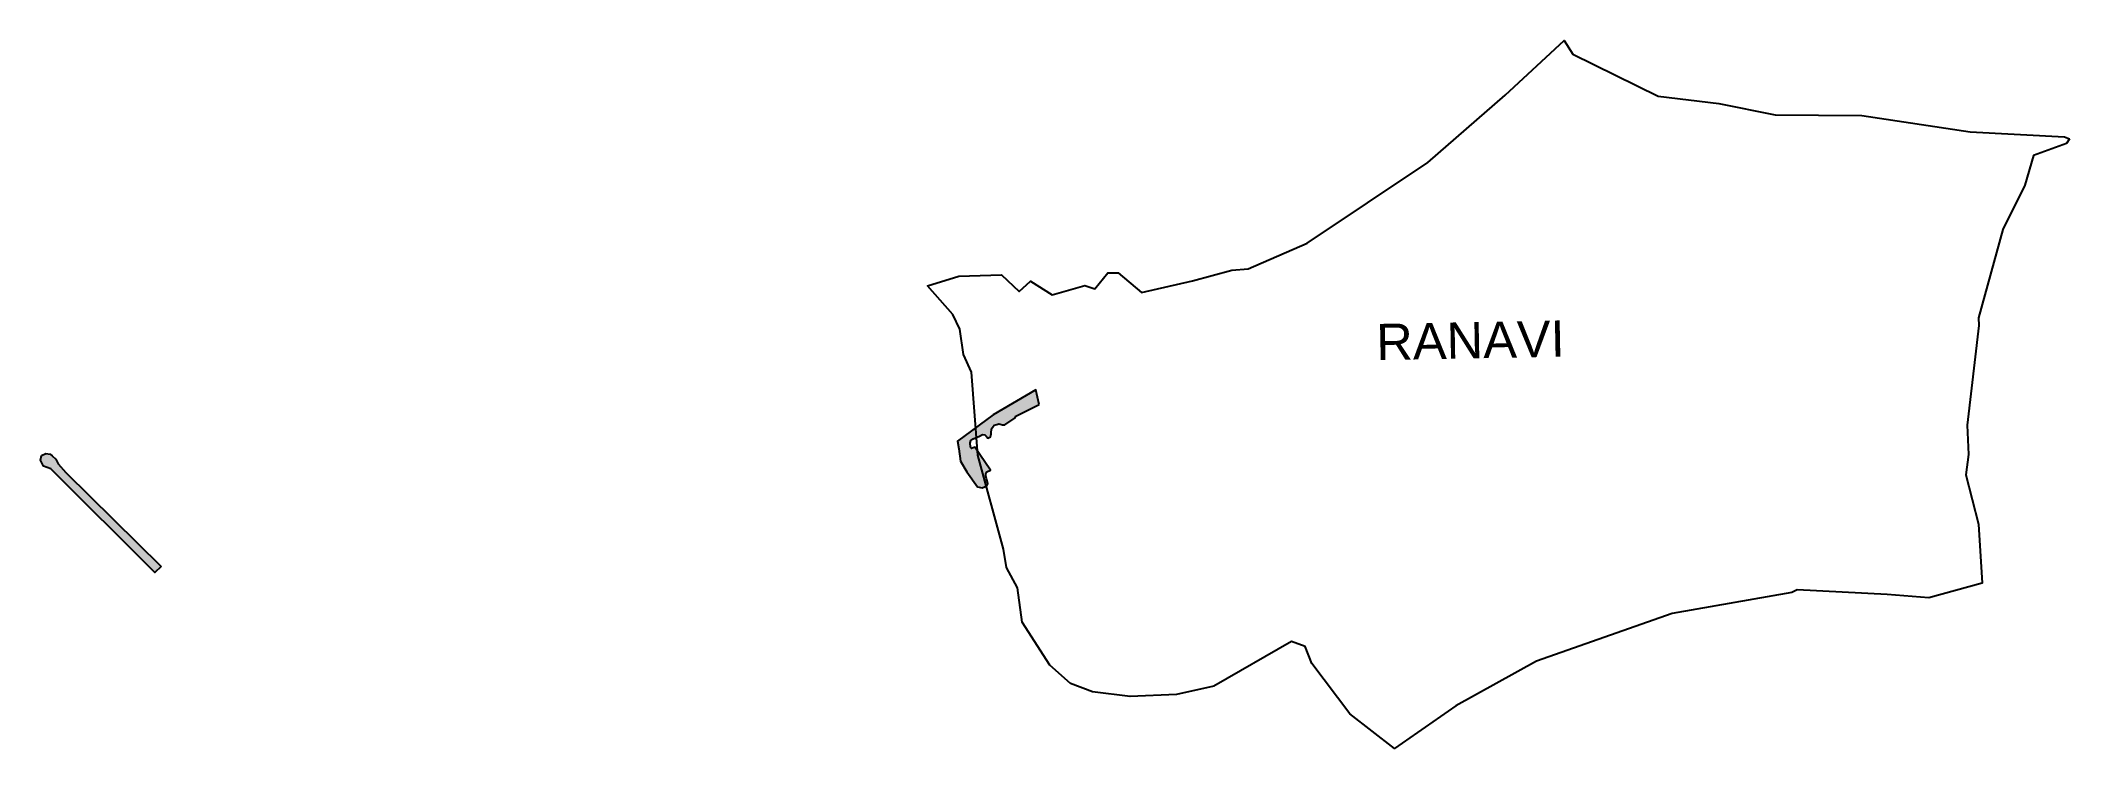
# Model space of a CAD drawing. Header units: metres. Extents: x 301006 to 307095, y 1938661 to 1940784.
import ezdxf

# ---------------------------------------------------------------- set-up
doc = ezdxf.new("R2010")
doc.units = ezdxf.units.M
doc.header["$MEASUREMENT"] = 0
for name, color, linetype in [('BREAKWATER', 6, 'Continuous'), ('village', 3, 'Continuous'), ('VILLAGE NAME', 250, 'Continuous')]:
    doc.layers.add(name, color=color, linetype=linetype)
doc.styles.get("Standard").update_dxf_attribs({"font": 'arial.ttf'})

msp = doc.modelspace()

# ---------------------------------------------------------------- hatches: boundary and pattern name
at = {"layer": 'BREAKWATER'}
h = msp.add_hatch(dxfattribs=at)
h.set_pattern_fill('ESCHER', color=256, scale=2)
h.paths.add_polyline_path([(304002.5, 1939692.7), (303993.1, 1939735.9), (303864.9, 1939661.6), (303757.9, 1939582.3), (303761.3, 1939559.7), (303767, 1939522), (303785.7, 1939490.5), (303817.9, 1939445), (303831.2, 1939442.2), (303845.9, 1939448.2), (303848.9, 1939454.2), (303846.6, 1939462.8), (303844.8, 1939469.5), (303842.6, 1939477.9), (303842.4, 1939484.6), (303845.8, 1939490.1), (303856.1, 1939495), (303809.7, 1939564.1), (303799.9, 1939560.6), (303796.9, 1939564.5), (303795.5, 1939577.7), (303797.2, 1939584.3), (303804.7, 1939588.9), (303823.6, 1939597.6), (303832.9, 1939601.8), (303839.2, 1939601.6), (303843.3, 1939597), (303848.4, 1939591.5), (303852.3, 1939592.9), (303856.1, 1939595), (303857.7, 1939598.8), (303858.1, 1939604.1), (303858.3, 1939606.5), (303859.2, 1939619.1), (303864.2, 1939625.9), (303867.4, 1939630.3), (303871.7, 1939631.5), (303876, 1939632.7), (303881.3, 1939634.2), (303885.9, 1939633), (303892.6, 1939631.3), (303899.3, 1939631.5), (303930.9, 1939652), (303932.4, 1939657.4), (303989.1, 1939685.6)])
h = msp.add_hatch(dxfattribs=at)
h.set_pattern_fill('ESCHER', color=256, scale=2)
h.paths.add_polyline_path([(301081.4, 1939487.8), (301058.9, 1939514.2), (301051.7, 1939528.2), (301040.6, 1939538.2), (301034.9, 1939543.3), (301021.1, 1939545.7), (301008.2, 1939539.4), (301005.8, 1939525), (301014.2, 1939507.6), (301036.9, 1939499.2), (301349.1, 1939188), (301367.5, 1939206.4)])

# ---------------------------------------------------------------- linework, layer by layer
at = {"layer": 'BREAKWATER', "flags": 128}
for points in [[(304002.5, 1939692.7), (303993.1, 1939735.9), (303864.9, 1939661.6), (303757.9, 1939582.3), (303761.3, 1939559.7), (303767, 1939522), (303785.7, 1939490.5), (303817.9, 1939445), (303831.2, 1939442.2), (303845.9, 1939448.2), (303848.9, 1939454.2), (303846.6, 1939462.8), (303844.8, 1939469.5), (303842.6, 1939477.9), (303842.4, 1939484.6), (303845.8, 1939490.1), (303856.1, 1939495), (303809.7, 1939564.1), (303799.9, 1939560.6), (303796.9, 1939564.5), (303795.5, 1939577.7), (303797.2, 1939584.3), (303804.7, 1939588.9), (303823.6, 1939597.6), (303832.9, 1939601.8), (303839.2, 1939601.6), (303843.3, 1939597), (303848.4, 1939591.5), (303852.3, 1939592.9), (303856.1, 1939595), (303857.7, 1939598.8), (303858.1, 1939604.1), (303858.3, 1939606.5), (303859.2, 1939619.1), (303864.2, 1939625.9), (303867.4, 1939630.3), (303871.7, 1939631.5), (303876, 1939632.7), (303881.3, 1939634.2), (303885.9, 1939633), (303892.6, 1939631.3), (303899.3, 1939631.5), (303930.9, 1939652), (303932.4, 1939657.4), (303989.1, 1939685.6)], [(301367.5, 1939206.4), (301349.1, 1939188), (301036.9, 1939499.2), (301014.2, 1939507.6), (301005.8, 1939525), (301008.2, 1939539.4), (301021.1, 1939545.7), (301034.9, 1939543.3), (301040.6, 1939538.2), (301051.7, 1939528.2), (301058.9, 1939514.2), (301081.4, 1939487.8)]]:
    msp.add_lwpolyline(points, close=True, dxfattribs=at)
at = {"layer": 'village', "color": 3, "true_color": 0x00ff00}
msp.add_polyline3d([(307094.6, 1940489.4, 0), (307085.9, 1940475.3, 0), (306986.6, 1940438.8, 0), (306960.6, 1940350.3, 0), (306894.3, 1940217.5, 0), (306822.1, 1939952.6, 0), (306822.7, 1939928.9, 0), (306788.1, 1939630.3, 0), (306791.3, 1939542.6, 0), (306783.6, 1939481.1, 0), (306821.8, 1939333.2, 0), (306833, 1939155.9, 0), (306673.1, 1939112.5, 0), (306547.6, 1939122.2, 0), (306277.9, 1939136.2, 0), (306261.2, 1939128, 0), (305902.7, 1939065.8, 0), (305495.2, 1938922, 0), (305252.9, 1938788.5, 0), (305069.4, 1938660.8, 0), (304935.3, 1938764.5, 0), (304820.8, 1938915.9, 0), (304801.3, 1938965.9, 0), (304759.6, 1938981.3, 0), (304527.2, 1938847.8, 0), (304414.8, 1938822.1, 0), (304275.6, 1938816, 0), (304162.7, 1938830.3, 0), (304096.2, 1938855.9, 0), (304034.5, 1938910.7, 0), (303951.7, 1939039.8, 0), (303937.7, 1939142.7, 0), (303904.3, 1939203.5, 0), (303895.2, 1939258.8, 0), (303818.2, 1939539.9, 0), (303799.7, 1939789.5, 0), (303775.8, 1939842.5, 0), (303764.5, 1939917.7, 0), (303743.8, 1939962.3, 0), (303668, 1940048.5, 0), (303761.9, 1940076.9, 0), (303889.4, 1940081.1, 0), (303942.5, 1940031.1, 0), (303976.2, 1940062.4, 0), (304041.3, 1940021, 0), (304139.7, 1940048.8, 0), (304170.2, 1940038.9, 0), (304208.6, 1940087.4, 0), (304239.5, 1940087.3, 0), (304310.2, 1940028, 0), (304463.3, 1940063.1, 0), (304580.6, 1940095.5, 0), (304629.5, 1940098.7, 0), (304806.7, 1940176.5, 0), (305169.3, 1940418, 0), (305401.6, 1940619.6, 0), (305578.7, 1940783.6, 0), (305604.2, 1940742.8, 0), (305860.2, 1940616.5, 0), (306042.2, 1940594.7, 0), (306211.7, 1940560.5, 0), (306471.5, 1940558.6, 0), (306797.1, 1940509.6, 0), (307079.3, 1940495.5, 0)], close=True, dxfattribs=at)

# ---------------------------------------------------------------- texts
at = {"layer": 'VILLAGE NAME', "insert": (305013.2, 1939933.7), "char_height": 108.748, "attachment_point": 1, "rotation": 1.10283}
msp.add_mtext_dynamic_manual_height_columns('{\\fArial|b0|i0|c0|p34;RANAVI}', width=1571.314, gutter_width=543.7, heights=[0], dxfattribs=at)
msp.add_mtext_dynamic_manual_height_columns('{\\fArial|b0|i0|c0|p34;RANAVI}', width=1571.314, gutter_width=543.7, heights=[0], dxfattribs=at)

doc.saveas('drawing.dxf')
